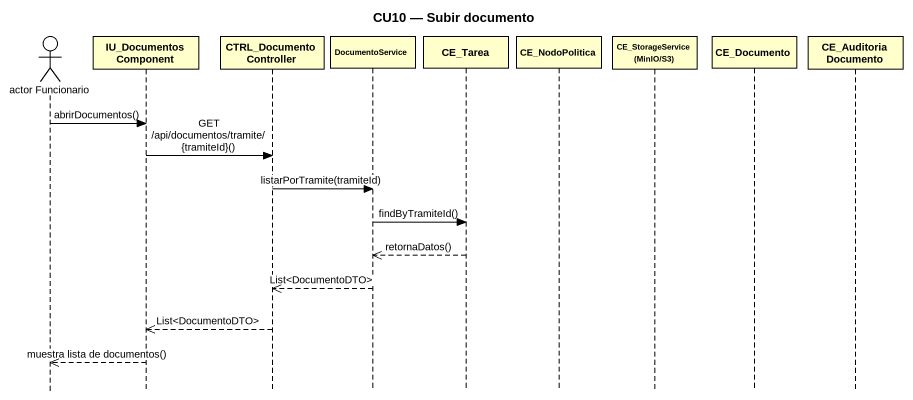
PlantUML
@startuml
title CU10 — Subir documento
hide footbox
actor "actor Funcionario" as actor_Funcionario
participant IU_DocumentosComponent
participant CTRL_DocumentoController
participant DocumentoService
participant CE_Tarea
participant CE_NodoPolitica
participant "CE_StorageService (MinIO/S3)" as CE_StorageService_MinIO_S3
participant CE_Documento
participant CE_AuditoriaDocumento

actor_Funcionario -> IU_DocumentosComponent : abrirDocumentos()
IU_DocumentosComponent -> CTRL_DocumentoController : GET /api/documentos/tramite/{tramiteId}()
CTRL_DocumentoController -> DocumentoService : listarPorTramite(tramiteId)
DocumentoService -> CE_Tarea : findByTramiteId()
CE_Tarea -->> DocumentoService : retornaDatos()
DocumentoService -->> CTRL_DocumentoController : List<DocumentoDTO>
CTRL_DocumentoController -->> IU_DocumentosComponent : List<DocumentoDTO>
IU_DocumentosComponent -->> actor_Funcionario : muestra lista de documentos()
@enduml
